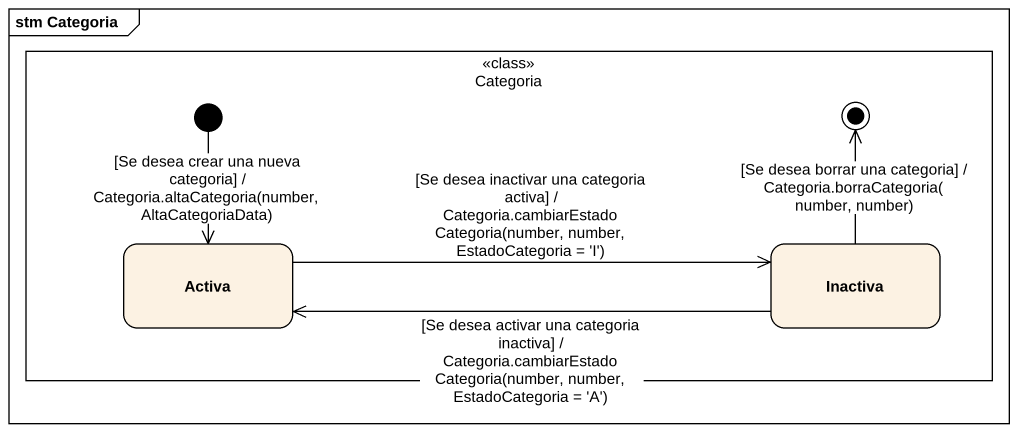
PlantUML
@startuml
mainframe stm Categoria
hide empty description
state Categoria <<class>> {
  state Activa
  state Inactiva
  [*] --> Activa : [Se desea crear una nueva categoria] / Categoria.altaCategoria(number, AltaCategoriaData)
  Inactiva -up-> [*] : [Se desea borrar una categoria] / Categoria.borraCategoria(number, number)
}
Activa -right-> Inactiva : [Se desea inactivar una categoria activa] / Categoria.cambiarEstadoCategoria(number, number, EstadoCategoria = 'I')
Inactiva -left-> Activa : [Se desea activar una categoria inactiva] / Categoria.cambiarEstadoCategoria(number, number, EstadoCategoria = 'A')
@enduml
